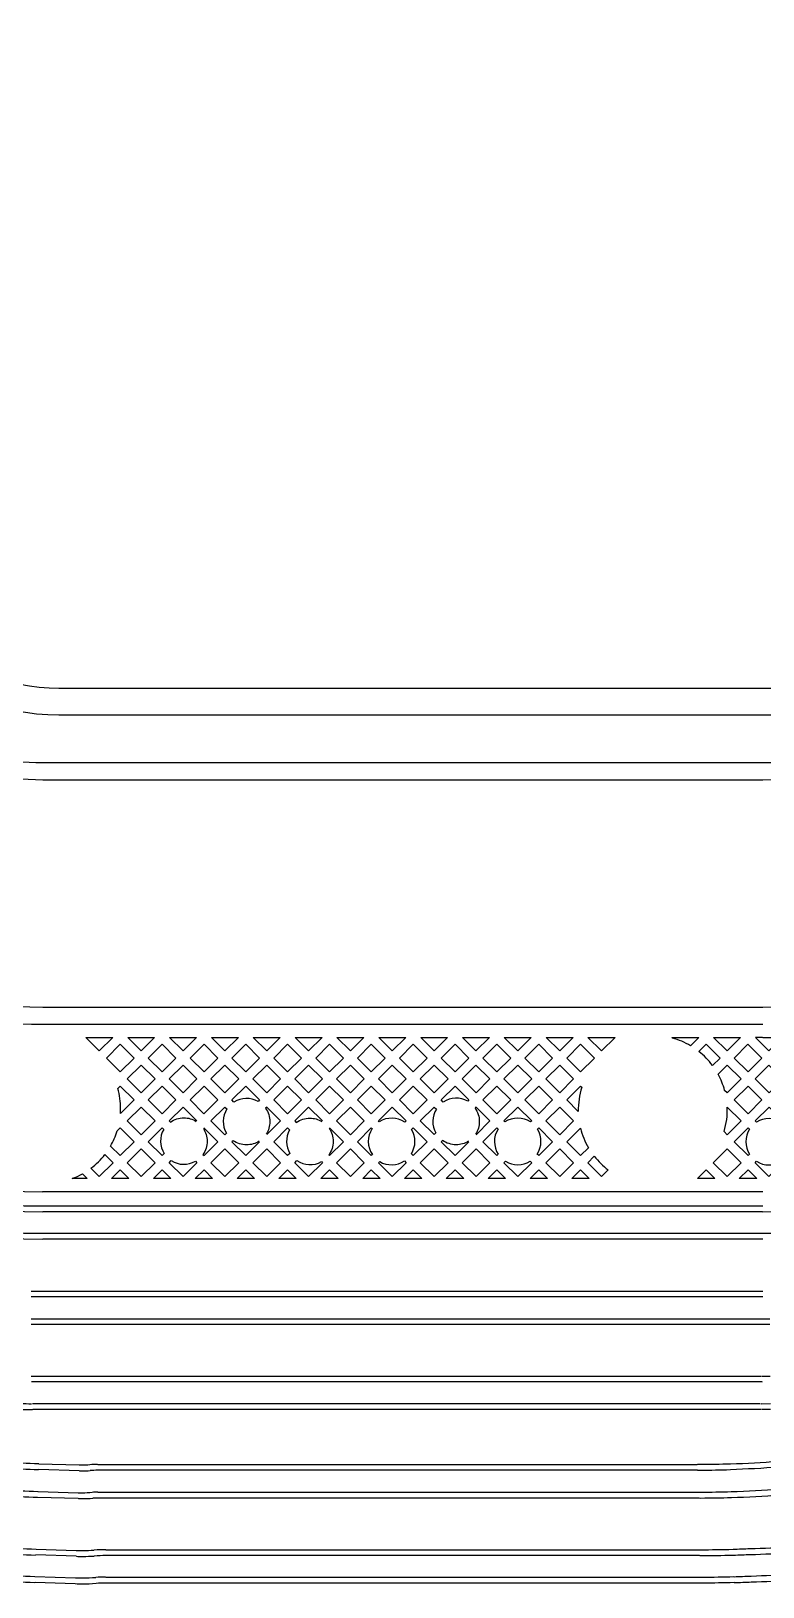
# Model space of a CAD drawing. Extents: x 1548 to 1929, y -174 to 95.
# Drawn here: x 1750.48 to 1756.07, y 42.99 to 54.87 of the extents above; entities that cross this region are included whole.
import ezdxf

# ---------------------------------------------------------------- set-up
doc = ezdxf.new("R2010")
doc.units = 0
doc.layers.add('gbr-dxf_layer0', color=7, linetype='Continuous')
doc.layers.add('gbr-outline-dxf_layer1', color=2, linetype='Continuous')

msp = doc.modelspace()

# ---------------------------------------------------------------- linework, layer by layer
at = {"layer": 'gbr-dxf_layer0'}
for p, q in [((1750.574, 47.285), (1756.073, 47.285)), ((1750.902, 47.183), (1751.108, 47.183)), ((1751.222, 47.183), (1751.428, 47.183)), ((1751.542, 47.183), (1751.748, 47.183)), ((1751.861, 47.183), (1752.068, 47.183)), ((1752.181, 47.183), (1752.387, 47.183)), ((1752.501, 47.183), (1752.707, 47.183)), ((1752.82, 47.183), (1753.026, 47.183)), ((1753.14, 47.183), (1753.346, 47.183)), ((1753.46, 47.183), (1753.666, 47.183)), ((1753.779, 47.183), (1753.986, 47.183)), ((1754.099, 47.183), (1754.305, 47.183)), ((1754.419, 47.183), (1754.625, 47.183)), ((1754.738, 47.183), (1754.945, 47.183)), ((1755.378, 47.183), (1755.584, 47.183)), ((1755.698, 47.183), (1755.904, 47.183)), ((1756.072, 47.183), (1756.017, 47.183)), ((1754.664, 46.618), (1754.576, 46.706)), ((1754.576, 46.387), (1754.68, 46.491)), ((1750.912, 46.106), (1750.799, 46.106)), ((1751.231, 46.106), (1751.099, 46.106)), ((1751.551, 46.106), (1751.418, 46.106)), ((1751.871, 46.106), (1751.738, 46.106)), ((1752.191, 46.106), (1752.058, 46.106)), ((1752.51, 46.106), (1752.377, 46.106)), ((1752.83, 46.106), (1752.697, 46.106)), ((1753.15, 46.106), (1753.017, 46.106)), ((1753.47, 46.106), (1753.337, 46.106)), ((1753.789, 46.106), (1753.656, 46.106)), ((1754.109, 46.106), (1753.976, 46.106)), ((1754.428, 46.106), (1754.296, 46.106)), ((1754.748, 46.106), (1754.615, 46.106)), ((1755.707, 46.106), (1755.575, 46.106)), ((1756.027, 46.106), (1755.894, 46.106)), ((1756.073, 46.005), (1750.572, 46.005)), ((1750.572, 45.897), (1756.073, 45.897)), ((1756.072, 45.852), (1750.574, 45.852)), ((1750.572, 45.688), (1756.072, 45.688)), ((1756.073, 45.643), (1750.573, 45.643)), ((1750.485, 45.247), (1756.074, 45.247)), ((1756.073, 45.202), (1750.486, 45.202)), ((1750.486, 45.036), (1756.127, 45.036)), ((1756.126, 44.991), (1750.485, 44.991)), ((1756.132, 44.343), (1756.066, 44.342)), ((1750.543, 43.929), (1750.852, 43.919)), ((1750.852, 43.874), (1750.543, 43.884)), ((1750.993, 43.924), (1755.573, 43.924)), ((1755.574, 43.879), (1750.994, 43.879)), ((1750.538, 43.717), (1750.845, 43.707)), ((1750.995, 43.712), (1755.573, 43.712)), ((1750.845, 43.662), (1750.534, 43.672)), ((1755.574, 43.667), (1750.993, 43.667)), ((1750.523, 43.277), (1750.829, 43.267)), ((1751.055, 43.272), (1755.576, 43.272)), ((1755.578, 43.272), (1755.592, 43.272)), ((1750.829, 43.222), (1750.52, 43.232)), ((1755.577, 43.227), (1751.056, 43.227)), ((1755.591, 43.227), (1755.577, 43.227)), ((1750.514, 43.068), (1750.823, 43.057)), ((1750.82, 43.012), (1750.515, 43.023)), ((1751.055, 43.063), (1755.571, 43.063)), ((1755.57, 43.018), (1751.057, 43.018)), ((1755.597, 43.017), (1755.57, 43.018)), ((1755.572, 43.063), (1755.599, 43.062)), ((1755.6, 43.062), (1755.609, 43.062))]:
    msp.add_line(p, q, dxfattribs=at)
at = {"layer": 'gbr-dxf_layer0', "linetype": 'Continuous'}
for points in [[(1707.002, 46.001), (1707.002, 53.866, -0.414216), (1707.798, 54.663), (1738.807, 54.663, -0.202307), (1749.477, 50.161, 0.202311), (1750.697, 49.646), (1756.197, 49.646, 0.202315), (1757.417, 50.161, -0.202307), (1768.087, 54.663), (1789.618, 54.663, -0.414217), (1790.415, 53.866), (1790.415, 50.934)], [(1707.508, 53.297), (1707.508, 53.864, -0.377394), (1707.775, 54.168), (1738.683, 54.168, -0.202308), (1748.998, 49.816, 0.202304), (1750.573, 49.151), (1756.073, 49.151, 0.118898), (1757.075, 49.393, 0.264777), (1757.313, 49.535, 0.049743), (1757.647, 49.816, -0.012228), (1758.151, 50.308, 0.308379), (1758.384, 50.521, -0.021115), (1759.325, 51.29, 0.268033), (1759.551, 51.456, -0.026221), (1760.821, 52.272, 0.214143), (1761.021, 52.384, -0.03315), (1762.749, 53.191, 0.130853), (1762.884, 53.243, -0.090345), (1767.963, 54.168), (1789.266, 54.168)], [(1787.982, 53.265), (1787.982, 52.668, -0.414254), (1787.932, 52.618), (1787.57, 52.618), (1787.57, 52.57), (1787.242, 52.57), (1787.242, 52.618), (1787.207, 52.618, 0.064068), (1786.994, 52.591, 0.013699), (1786.842, 52.546, 0.036904), (1786.808, 52.549, 0.080213), (1786.736, 52.537, 0.02431), (1786.474, 52.429), (1767.963, 52.429, 0.202298), (1758.894, 48.602, -0.202305), (1756.073, 47.412), (1750.573, 47.412, -0.202305), (1747.752, 48.602, 0.202298), (1738.683, 52.429), (1710.498, 52.429)], [(1757.013, 49.505, -0.11836), (1756.073, 49.279), (1750.573, 49.279, -0.202298), (1749.09, 49.905, 0.202302)], [(1756.073, 45.688, 0.202268), (1760.129, 47.399, -0.009043), (1760.41, 47.677)], [(1755.584, 47.183), (1755.521, 47.12, 0.065894), (1755.383, 47.178), (1755.378, 47.183)], [(1754.576, 46.706), (1754.682, 46.812), (1754.691, 46.803, 0.082567), (1754.664, 46.618)], [(1751.167, 46.602, 0.01656), (1751.168, 46.639, 0.068795), (1751.147, 46.794)], [(1751.539, 46.546), (1751.548, 46.537, -0.155505), (1751.651, 46.57, -0.1423), (1751.746, 46.542)], [(1752.275, 46.643, -0.155448), (1752.308, 46.54, -0.142831), (1752.28, 46.445)], [(1752.498, 46.547), (1752.51, 46.534, -0.156555), (1752.614, 46.567, -0.135954), (1752.705, 46.542)], [(1753.875, 46.645, -0.156505), (1753.908, 46.542, -0.146625), (1753.879, 46.444)], [(1751.8, 46.488, -0.144409), (1751.829, 46.392, -0.155495), (1751.796, 46.289)], [(1752.761, 46.49, -0.150726), (1752.792, 46.389, -0.15655), (1752.758, 46.286)], [(1754.68, 46.491, 0.071812), (1754.742, 46.341), (1754.682, 46.281), (1754.576, 46.387)], [(1752.226, 46.391, -0.143883), (1752.13, 46.363, -0.155457), (1752.027, 46.395), (1752.018, 46.387)], [(1753.825, 46.391, -0.140077), (1753.731, 46.364, -0.156503), (1753.627, 46.397), (1753.617, 46.387)], [(1750.799, 46.106, 0.03753), (1750.876, 46.142), (1750.912, 46.106)], [(1750.484, 44.597, -0.038897), (1750.487, 44.598), (1756.064, 44.598)], [(1750.494, 44.388, -0.049485), (1750.498, 44.388), (1756.054, 44.388)], [(1756.295, 43.905, -0.003393), (1756.195, 43.903, -0.012015), (1755.827, 43.883)], [(1755.854, 43.021, -0.007233), (1755.617, 43.017, -0.055319), (1755.612, 43.017), (1755.598, 43.017)]]:
    msp.add_lwpolyline(points, format="xyb", dxfattribs=at)
for points in [[(1751.108, 47.183), (1751.005, 47.08), (1750.902, 47.183)], [(1751.428, 47.183), (1751.325, 47.08), (1751.222, 47.183)], [(1751.748, 47.183), (1751.645, 47.08), (1751.542, 47.183)], [(1752.068, 47.183), (1751.964, 47.08), (1751.861, 47.183)], [(1752.387, 47.183), (1752.284, 47.08), (1752.181, 47.183)], [(1752.707, 47.183), (1752.604, 47.08), (1752.501, 47.183)], [(1753.026, 47.183), (1752.923, 47.08), (1752.82, 47.183)], [(1753.346, 47.183), (1753.243, 47.08), (1753.14, 47.183)], [(1753.666, 47.183), (1753.563, 47.08), (1753.46, 47.183)], [(1753.986, 47.183), (1753.882, 47.08), (1753.779, 47.183)], [(1754.305, 47.183), (1754.202, 47.08), (1754.099, 47.183)], [(1754.625, 47.183), (1754.522, 47.08), (1754.419, 47.183)], [(1754.945, 47.183), (1754.841, 47.08), (1754.738, 47.183)], [(1755.904, 47.183), (1755.801, 47.08), (1755.698, 47.183)], [(1756.017, 47.183), (1756.12, 47.08), (1756.226, 47.186)], [(1751.147, 46.794), (1751.165, 46.812), (1751.271, 46.706), (1751.167, 46.602)], [(1751.751, 46.546), (1751.645, 46.652), (1751.539, 46.546)], [(1752.284, 46.441), (1752.39, 46.547), (1752.284, 46.652), (1752.275, 46.643)], [(1752.71, 46.546), (1752.604, 46.652), (1752.498, 46.547)], [(1753.883, 46.44), (1753.989, 46.546), (1753.883, 46.652), (1753.875, 46.645)], [(1755.801, 46.652), (1755.907, 46.546), (1755.801, 46.44), (1755.777, 46.464)], [(1751.796, 46.289), (1751.805, 46.281), (1751.911, 46.387), (1751.804, 46.493)], [(1752.758, 46.286), (1752.764, 46.281), (1752.87, 46.386), (1752.764, 46.492)], [(1752.018, 46.387), (1752.124, 46.281), (1752.23, 46.387)], [(1753.617, 46.387), (1753.723, 46.281), (1753.829, 46.387)], [(1751.099, 46.106), (1751.165, 46.173), (1751.231, 46.106)], [(1751.418, 46.106), (1751.485, 46.173), (1751.551, 46.106)], [(1751.738, 46.106), (1751.805, 46.173), (1751.871, 46.106)], [(1752.058, 46.106), (1752.124, 46.173), (1752.191, 46.106)], [(1752.377, 46.106), (1752.444, 46.173), (1752.51, 46.106)], [(1752.697, 46.106), (1752.764, 46.173), (1752.83, 46.106)], [(1753.017, 46.106), (1753.083, 46.173), (1753.15, 46.106)], [(1753.337, 46.106), (1753.403, 46.173), (1753.47, 46.106)], [(1753.656, 46.106), (1753.723, 46.173), (1753.789, 46.106)], [(1753.976, 46.106), (1754.042, 46.173), (1754.109, 46.106)], [(1754.296, 46.106), (1754.362, 46.173), (1754.428, 46.106)], [(1754.615, 46.106), (1754.682, 46.173), (1754.748, 46.106)], [(1755.575, 46.106), (1755.641, 46.173), (1755.707, 46.106)], [(1755.894, 46.106), (1755.961, 46.173), (1756.027, 46.106)], [(1756.071, 44.552), (1756.065, 44.553), (1750.487, 44.553)], [(1756.068, 44.598), (1756.075, 44.597), (1756.13, 44.598)], [(1756.062, 44.343), (1756.056, 44.343), (1750.498, 44.343)], [(1756.058, 44.388), (1756.067, 44.387), (1756.133, 44.388)]]:
    msp.add_lwpolyline(points, dxfattribs=at)
for points in [[(1751.059, 47.026), (1751.165, 47.132), (1751.271, 47.026), (1751.165, 46.92)], [(1751.379, 47.026), (1751.485, 47.132), (1751.591, 47.026), (1751.485, 46.92)], [(1751.699, 47.026), (1751.805, 47.132), (1751.911, 47.026), (1751.805, 46.92)], [(1752.018, 47.026), (1752.124, 47.132), (1752.23, 47.026), (1752.124, 46.92)], [(1752.338, 47.026), (1752.444, 47.132), (1752.55, 47.026), (1752.444, 46.92)], [(1752.658, 47.026), (1752.764, 47.132), (1752.87, 47.026), (1752.764, 46.92)], [(1752.977, 47.026), (1753.083, 47.132), (1753.189, 47.026), (1753.083, 46.92)], [(1753.297, 47.026), (1753.403, 47.132), (1753.509, 47.026), (1753.403, 46.92)], [(1753.617, 47.026), (1753.723, 47.132), (1753.829, 47.026), (1753.723, 46.92)], [(1753.936, 47.026), (1754.042, 47.132), (1754.148, 47.026), (1754.042, 46.92)], [(1754.256, 47.026), (1754.362, 47.132), (1754.468, 47.026), (1754.362, 46.92)], [(1754.576, 47.026), (1754.682, 47.132), (1754.788, 47.026), (1754.682, 46.92)], [(1755.855, 47.026), (1755.96, 47.132), (1756.067, 47.026), (1755.961, 46.92)], [(1751.219, 46.866), (1751.325, 46.972), (1751.431, 46.866), (1751.325, 46.76)], [(1751.539, 46.866), (1751.645, 46.972), (1751.751, 46.866), (1751.645, 46.76)], [(1751.858, 46.866), (1751.964, 46.972), (1752.07, 46.866), (1751.964, 46.76)], [(1752.178, 46.866), (1752.284, 46.972), (1752.39, 46.866), (1752.284, 46.76)], [(1752.498, 46.866), (1752.604, 46.972), (1752.71, 46.866), (1752.604, 46.76)], [(1752.817, 46.866), (1752.923, 46.972), (1753.029, 46.866), (1752.923, 46.76)], [(1753.137, 46.866), (1753.243, 46.972), (1753.349, 46.866), (1753.243, 46.76)], [(1753.457, 46.866), (1753.563, 46.972), (1753.669, 46.866), (1753.563, 46.76)], [(1753.777, 46.866), (1753.882, 46.972), (1753.988, 46.866), (1753.883, 46.76)], [(1754.096, 46.866), (1754.202, 46.972), (1754.308, 46.866), (1754.202, 46.76)], [(1754.416, 46.866), (1754.522, 46.972), (1754.628, 46.866), (1754.522, 46.76)], [(1756.015, 46.866), (1756.12, 46.972), (1756.226, 46.866), (1756.121, 46.76)], [(1751.379, 46.706), (1751.485, 46.812), (1751.591, 46.706), (1751.485, 46.6)], [(1751.699, 46.706), (1751.805, 46.812), (1751.91, 46.706), (1751.804, 46.6)], [(1752.338, 46.706), (1752.444, 46.812), (1752.55, 46.706), (1752.444, 46.6)], [(1752.658, 46.706), (1752.764, 46.812), (1752.87, 46.706), (1752.764, 46.6)], [(1752.977, 46.706), (1753.083, 46.812), (1753.189, 46.706), (1753.083, 46.6)], [(1753.297, 46.706), (1753.403, 46.812), (1753.509, 46.706), (1753.403, 46.6)], [(1753.936, 46.706), (1754.042, 46.812), (1754.148, 46.706), (1754.042, 46.6)], [(1754.256, 46.706), (1754.362, 46.812), (1754.468, 46.706), (1754.362, 46.6)], [(1755.855, 46.706), (1755.961, 46.812), (1756.067, 46.706), (1755.961, 46.6)], [(1751.219, 46.546), (1751.325, 46.652), (1751.431, 46.546), (1751.325, 46.44)], [(1752.817, 46.546), (1752.923, 46.652), (1753.029, 46.546), (1752.923, 46.44)], [(1754.416, 46.546), (1754.522, 46.652), (1754.628, 46.546), (1754.522, 46.44)], [(1751.219, 46.227), (1751.325, 46.333), (1751.431, 46.227), (1751.325, 46.121)], [(1751.858, 46.227), (1751.964, 46.333), (1752.07, 46.227), (1751.964, 46.121)], [(1752.178, 46.227), (1752.284, 46.333), (1752.39, 46.227), (1752.284, 46.121)], [(1752.818, 46.227), (1752.923, 46.333), (1753.029, 46.227), (1752.923, 46.121)], [(1753.457, 46.227), (1753.563, 46.333), (1753.669, 46.227), (1753.563, 46.121)], [(1753.777, 46.227), (1753.883, 46.333), (1753.988, 46.227), (1753.883, 46.121)], [(1754.416, 46.227), (1754.522, 46.333), (1754.628, 46.227), (1754.522, 46.121)], [(1755.695, 46.227), (1755.801, 46.333), (1755.907, 46.227), (1755.801, 46.121)]]:
    msp.add_lwpolyline(points, close=True, dxfattribs=at)
for points in [[(1755.585, 47.076), (1755.641, 47.132), (1755.747, 47.026), (1755.689, 46.969, 0.066079)], [(1755.732, 46.903), (1755.801, 46.972), (1755.907, 46.866), (1755.801, 46.76), (1755.782, 46.779, 0.058832)], [(1752.018, 46.706), (1752.124, 46.812), (1752.23, 46.706), (1752.218, 46.694, 0.279194), (1752.034, 46.69)], [(1753.617, 46.706), (1753.723, 46.812), (1753.829, 46.706), (1753.819, 46.696, 0.282065), (1753.633, 46.69)], [(1751.858, 46.546), (1751.964, 46.652), (1751.98, 46.637, 0.280312), (1751.976, 46.452), (1751.964, 46.44)], [(1753.137, 46.546), (1753.243, 46.652), (1753.349, 46.547), (1753.338, 46.536, 0.297717), (1753.144, 46.54)], [(1753.457, 46.547), (1753.563, 46.652), (1753.58, 46.636, 0.275177), (1753.576, 46.454), (1753.563, 46.441)], [(1754.096, 46.546), (1754.202, 46.652), (1754.308, 46.546), (1754.299, 46.538, 0.299022), (1754.104, 46.538)], [(1756.015, 46.546), (1756.121, 46.652), (1756.226, 46.547), (1756.217, 46.537, 0.293867), (1756.025, 46.536)], [(1751.091, 46.354, 0.055361), (1751.142, 46.469), (1751.165, 46.493), (1751.271, 46.387), (1751.165, 46.281)], [(1751.379, 46.387), (1751.485, 46.492), (1751.497, 46.481, 0.278581), (1751.501, 46.297), (1751.485, 46.281)], [(1752.338, 46.387), (1752.444, 46.493), (1752.459, 46.477, 0.270758), (1752.461, 46.298), (1752.444, 46.281)], [(1752.977, 46.386), (1753.083, 46.493), (1753.089, 46.487, 0.303921), (1753.091, 46.289), (1753.083, 46.281)], [(1753.389, 46.295, 0.281467), (1753.391, 46.48), (1753.403, 46.493), (1753.509, 46.387), (1753.403, 46.281)], [(1753.936, 46.387), (1754.042, 46.492), (1754.051, 46.484, 0.294763), (1754.053, 46.291), (1754.042, 46.281)], [(1754.35, 46.292, 0.290598), (1754.352, 46.483), (1754.362, 46.493), (1754.468, 46.387), (1754.362, 46.281)], [(1755.855, 46.387), (1755.961, 46.493), (1755.971, 46.482, 0.290392), (1755.972, 46.292), (1755.961, 46.281)], [(1750.941, 46.185, 0.066059), (1751.048, 46.29), (1751.111, 46.227), (1751.005, 46.121)], [(1751.539, 46.227), (1751.555, 46.243, 0.280811), (1751.74, 46.238), (1751.751, 46.227), (1751.645, 46.121)], [(1752.498, 46.227), (1752.514, 46.243, 0.286351), (1752.702, 46.235), (1752.71, 46.227), (1752.604, 46.121)], [(1753.137, 46.227), (1753.147, 46.236, 0.287603), (1753.336, 46.24), (1753.349, 46.227), (1753.243, 46.121)], [(1754.096, 46.227), (1754.108, 46.238, 0.286355), (1754.296, 46.239), (1754.308, 46.227), (1754.202, 46.121)], [(1754.736, 46.227), (1754.786, 46.277, 0.066079), (1754.893, 46.172), (1754.842, 46.121)], [(1756.014, 46.227), (1756.025, 46.238, 0.291507), (1756.216, 46.237), (1756.226, 46.227), (1756.12, 46.121)]]:
    msp.add_lwpolyline(points, format="xyb", close=True, dxfattribs=at)
at = {"layer": 'gbr-dxf_layer0'}
for centre, radius, start, end in [((1750.572, 51.35), 5.498, 224.2528, 269.9956), ((1750.572, 51.35), 5.453, 224.2664, 269.9771), ((1750.573, 51.35), 5.345, 224.2772, 269.9631), ((1756.073, 51.35), 5.498, 270.0027, 315.7461), ((1750.572, 51.35), 5.662, 224.2572, 269.9864), ((1750.573, 51.35), 4.066, 250.794, 269.9957), ((1750.572, 51.35), 5.707, 224.2699, 269.9969), ((1756.072, 51.35), 4.167, 270.0108, 272.1173), ((1755.233, 46.629), 0.569, 343.1486, 2.3151), ((1750.488, 47.356), 3.014, 266.866, 269.9797), ((1750.488, 47.356), 2.969, 266.8319, 270.0011), ((1750.492, 44.365), 0.0225, 267.3378, 278.5369), ((1755.587, 51.544), 7.62, 271.8078, 274.5407), ((1750.856, 53.059), 9.18, 266.3992, 268.0365), ((1750.856, 53.059), 9.135, 266.4119, 268.0304), ((1750.875, 44.522), 0.648, 268.0316, 270.0153), ((1750.875, 44.522), 0.603, 267.9381, 269.921), ((1750.876, 44.522), 0.603, 269.9922, 275.3162), ((1750.876, 44.522), 0.648, 270.0876, 275.1537), ((1750.995, 43.276), 0.648, 90.3012, 95.4979), ((1750.995, 43.276), 0.603, 90.2083, 95.6611), ((1755.603, 51.228), 7.303, 269.7765, 269.9473), ((1755.602, 51.228), 7.348, 269.7904, 269.9613), ((1755.597, 51.228), 7.303, 270.0045, 271.7984), ((1755.597, 51.228), 7.348, 270.0118, 271.783), ((1750.846, 53.059), 9.347, 266.4816, 268.0998), ((1750.997, 43.276), 0.436, 90.5527, 96.0504), ((1755.601, 51.228), 7.516, 269.7902, 269.9822), ((1755.6, 51.228), 7.516, 270.001, 271.7648), ((1755.588, 51.544), 7.832, 271.7874, 274.4933), ((1750.846, 53.059), 9.392, 266.4691, 268.0882), ((1750.876, 44.522), 0.815, 267.9039, 269.9363), ((1750.876, 44.522), 0.86, 267.9745, 270.0073), ((1750.876, 44.522), 0.815, 269.9976, 275.25), ((1750.876, 44.522), 0.86, 270.0683, 275.32), ((1750.997, 43.276), 0.391, 90.8166, 95.91), ((1755.602, 51.228), 7.561, 269.7966, 269.9885), ((1755.6, 51.228), 7.561, 270.0087, 271.7725), ((1755.588, 51.544), 7.877, 271.7954, 274.4803), ((1750.853, 53.059), 9.833, 266.4321, 268.0498), ((1750.853, 53.059), 9.788, 266.4266, 268.0619), ((1750.878, 44.522), 1.256, 267.8334, 269.9628), ((1750.879, 44.522), 1.256, 269.9941, 273.8896), ((1751.057, 41.976), 1.296, 90.1349, 94.0454), ((1755.593, 51.228), 7.956, 270.0132, 271.8204), ((1755.588, 51.544), 8.272, 271.7918, 272.6821), ((1755.588, 51.544), 8.317, 271.8002, 272.6908), ((1755.398, 61.296), 18.025, 271.8399, 273.8141), ((1755.398, 61.296), 18.07, 271.8432, 273.8173), ((1750.878, 44.522), 1.301, 267.8893, 270.0118), ((1750.879, 44.522), 1.301, 270.0406, 273.807), ((1751.057, 41.976), 1.251, 90.0909, 94.129), ((1755.593, 51.228), 8.001, 270.0002, 271.8287), ((1750.854, 53.059), 10.042, 266.4234, 268.0507), ((1750.854, 53.059), 9.997, 266.4304, 268.041), ((1750.877, 44.522), 1.51, 267.8835, 269.9653), ((1750.877, 44.522), 1.465, 267.9258, 270.0063), ((1750.877, 44.522), 1.51, 269.9977, 273.9224), ((1750.877, 44.522), 1.465, 270.0383, 273.9613), ((1751.057, 41.976), 1.087, 90.1976, 94.1006), ((1751.057, 41.976), 1.042, 90.1023, 94.1544), ((1755.595, 51.228), 8.165, 270.121, 271.8098), ((1755.591, 51.544), 8.482, 271.7796, 272.6578), ((1755.591, 51.544), 8.527, 271.7729, 272.6512), ((1755.399, 61.296), 18.234, 271.8422, 273.8119), ((1755.399, 61.296), 18.279, 271.8388, 273.8085)]:
    msp.add_arc(centre, radius, start, end, dxfattribs=at)
at = {"layer": 'gbr-outline-dxf_layer1', "linetype": 'Continuous'}
msp.add_lwpolyline([(1706.798, 42.266), (1706.798, 53.866, -0.414215), (1707.798, 54.866), (1738.807, 54.866, -0.202312), (1749.623, 50.303, 0.202309), (1750.697, 49.85), (1756.197, 49.85, 0.202214), (1757.271, 50.303, -0.202322), (1768.087, 54.866), (1789.618, 54.866, -0.414215), (1790.618, 53.866), (1790.618, 42.266, -0.414215), (1789.618, 41.266), (1768.502, 41.266, 0.196009), (1766.754, 40.554, -0.196007), (1756.197, 36.25), (1750.697, 36.25, -0.196007), (1740.14, 40.554, 0.196013), (1738.392, 41.266), (1707.798, 41.266, -0.414215)], format="xyb", close=True, dxfattribs=at)

doc.saveas('drawing.dxf')
